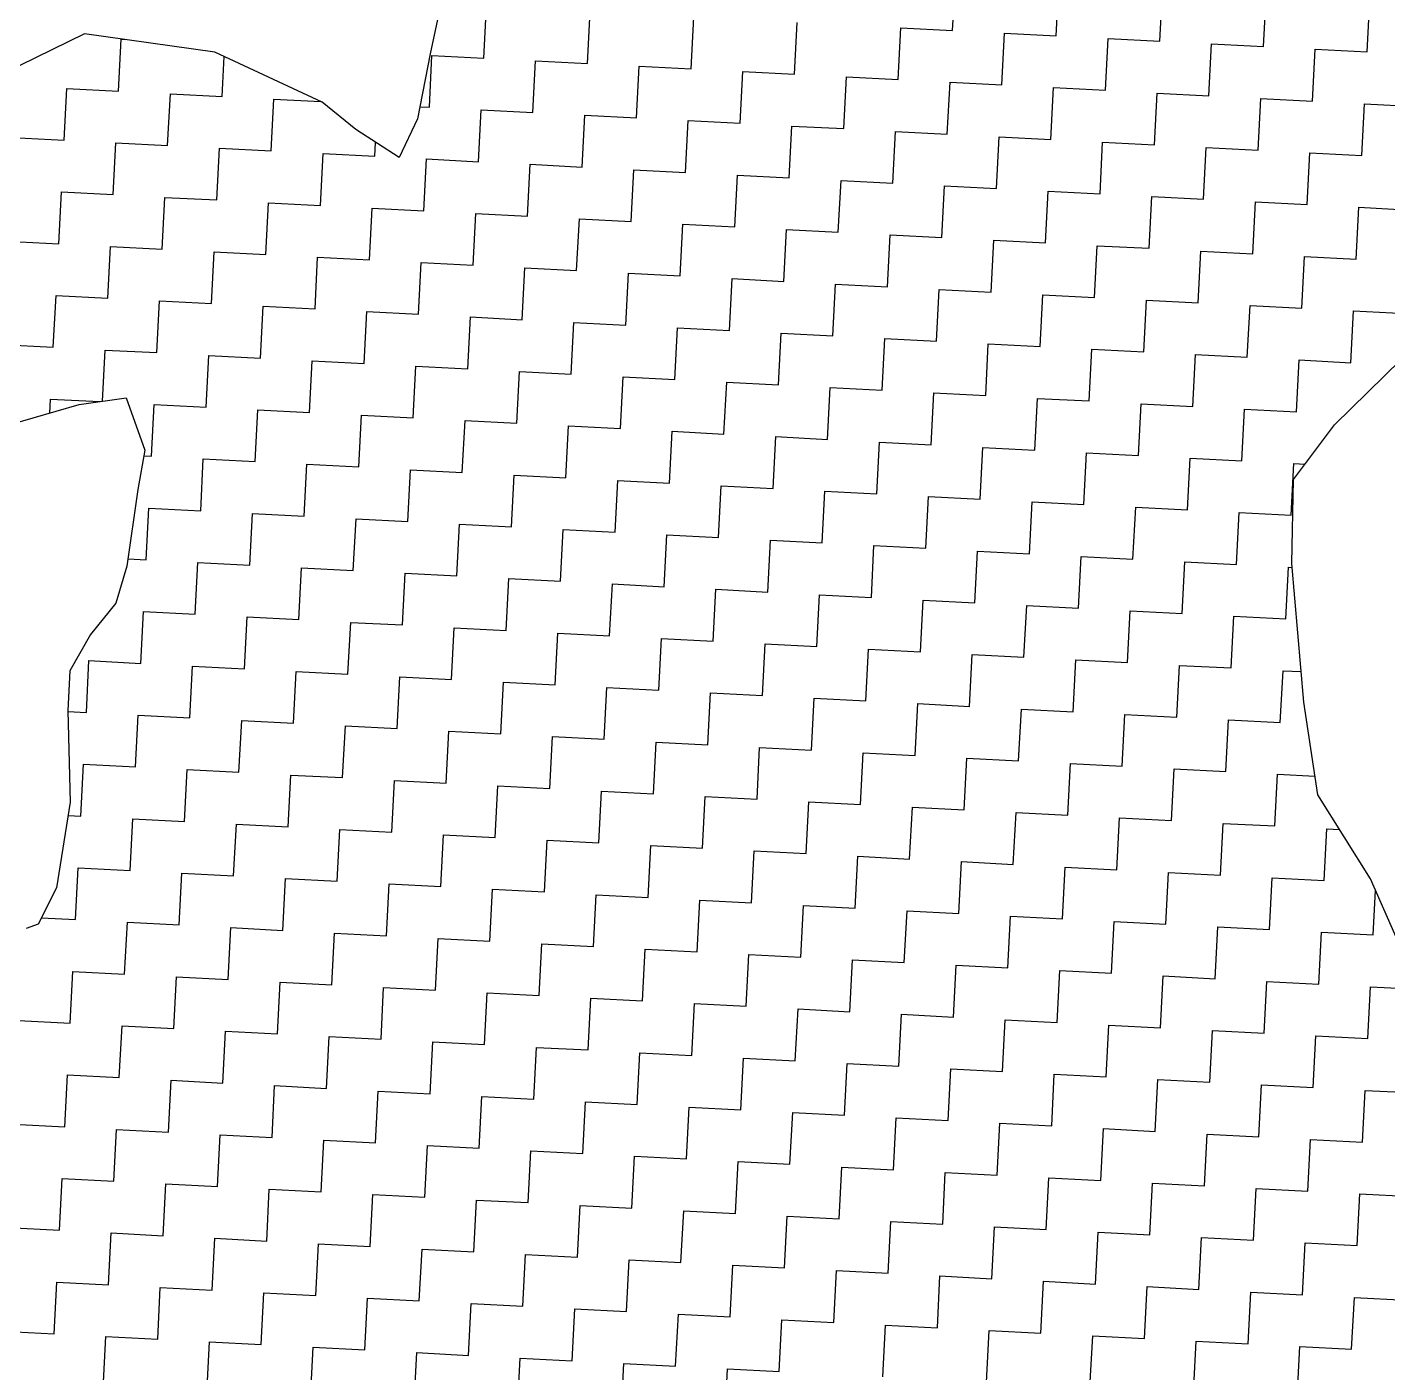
# Model space of a CAD drawing. Header units: metres. Extents: x 281214 to 284109, y 2088556 to 2092246.
# Drawn here: x 281509.4 to 281674.5, y 2091342.1 to 2091505.5 of the extents above; entities that cross this region are included whole.
import ezdxf

# ---------------------------------------------------------------- set-up
doc = ezdxf.new("R2010")
doc.units = ezdxf.units.M
doc.layers.add('POLY_HATCH', color=12, linetype='Continuous')

msp = doc.modelspace()

# ---------------------------------------------------------------- linework, layer by layer
at = {"layer": 'POLY_HATCH', "linetype": 'Continuous'}
for p, q in [((281621.72, 2091505.1), (281622.05, 2091511.39)), ((281634.3, 2091504.45), (281634.62, 2091510.74)), ((281646.87, 2091503.8), (281647.2, 2091510.09)), ((281659.45, 2091503.15), (281659.78, 2091509.43)), ((281564.8, 2091501.75), (281565.13, 2091508.04)), ((281672.03, 2091502.49), (281672.35, 2091508.78)), ((281577.38, 2091501.1), (281577.7, 2091507.39)), ((281589.96, 2091500.45), (281590.28, 2091506.73)), ((281602.53, 2091499.79), (281602.86, 2091506.08)), ((281615.11, 2091499.14), (281615.43, 2091505.43)), ((281615.43, 2091505.43), (281621.72, 2091505.1)), ((281627.68, 2091498.49), (281628.01, 2091504.78)), ((281628.01, 2091504.78), (281634.3, 2091504.45)), ((281520.46, 2091497.75), (281520.79, 2091504.03)), ((281520.79, 2091504.03), (281521.33, 2091504)), ((281640.26, 2091497.84), (281640.59, 2091504.12)), ((281640.59, 2091504.12), (281646.87, 2091503.8)), ((281652.84, 2091497.18), (281653.16, 2091503.47)), ((281653.16, 2091503.47), (281659.45, 2091503.15)), ((281665.41, 2091496.53), (281665.74, 2091502.82)), ((281665.74, 2091502.82), (281672.03, 2091502.49)), ((281533.04, 2091497.09), (281533.29, 2091501.94)), ((281558.19, 2091495.79), (281558.51, 2091502.08)), ((281558.51, 2091502.08), (281564.8, 2091501.75)), ((281570.76, 2091495.14), (281571.09, 2091501.42)), ((281571.09, 2091501.42), (281577.38, 2091501.1)), ((281583.34, 2091494.48), (281583.67, 2091500.77)), ((281583.67, 2091500.77), (281589.96, 2091500.45)), ((281595.92, 2091493.83), (281596.24, 2091500.12)), ((281596.24, 2091500.12), (281602.53, 2091499.79)), ((281608.49, 2091493.18), (281608.82, 2091499.47)), ((281608.82, 2091499.47), (281615.11, 2091499.14)), ((281513.84, 2091491.78), (281514.17, 2091498.07)), ((281514.17, 2091498.07), (281520.46, 2091497.75)), ((281621.07, 2091492.53), (281621.4, 2091498.81)), ((281621.4, 2091498.81), (281627.68, 2091498.49)), ((281633.65, 2091491.87), (281633.97, 2091498.16)), ((281633.97, 2091498.16), (281640.26, 2091497.84)), ((281526.42, 2091491.13), (281526.75, 2091497.42)), ((281526.75, 2091497.42), (281533.04, 2091497.09)), ((281539, 2091490.48), (281539.32, 2091496.77)), ((281539.32, 2091496.77), (281545.03, 2091496.47)), ((281646.22, 2091491.22), (281646.55, 2091497.51)), ((281646.55, 2091497.51), (281652.84, 2091497.18)), ((281658.8, 2091490.57), (281659.12, 2091496.86)), ((281659.12, 2091496.86), (281665.41, 2091496.53)), ((281671.38, 2091489.92), (281671.7, 2091496.21)), ((281671.7, 2091496.21), (281677.99, 2091495.88)), ((281557.03, 2091495.85), (281558.19, 2091495.79)), ((281564.15, 2091489.17), (281564.48, 2091495.46)), ((281564.48, 2091495.46), (281570.76, 2091495.14)), ((281576.73, 2091488.52), (281577.05, 2091494.81)), ((281577.05, 2091494.81), (281583.34, 2091494.48)), ((281589.3, 2091487.87), (281589.63, 2091494.16)), ((281589.63, 2091494.16), (281595.92, 2091493.83)), ((281601.88, 2091487.22), (281602.21, 2091493.5)), ((281602.21, 2091493.5), (281608.49, 2091493.18)), ((281614.46, 2091486.56), (281614.78, 2091492.85)), ((281614.78, 2091492.85), (281621.07, 2091492.53)), ((281507.56, 2091492.11), (281513.84, 2091491.78)), ((281519.81, 2091485.17), (281520.13, 2091491.46)), ((281520.13, 2091491.46), (281526.42, 2091491.13)), ((281551.57, 2091489.83), (281551.66, 2091491.51)), ((281627.03, 2091485.91), (281627.36, 2091492.2)), ((281627.36, 2091492.2), (281633.65, 2091491.87)), ((281639.61, 2091485.26), (281639.93, 2091491.55)), ((281639.93, 2091491.55), (281646.22, 2091491.22)), ((281532.38, 2091484.52), (281532.71, 2091490.8)), ((281532.71, 2091490.8), (281539, 2091490.48)), ((281544.96, 2091483.86), (281545.29, 2091490.15)), ((281545.29, 2091490.15), (281551.57, 2091489.83)), ((281557.54, 2091483.21), (281557.86, 2091489.5)), ((281557.86, 2091489.5), (281564.15, 2091489.17)), ((281652.18, 2091484.61), (281652.51, 2091490.9)), ((281652.51, 2091490.9), (281658.8, 2091490.57)), ((281664.76, 2091483.96), (281665.09, 2091490.24)), ((281665.09, 2091490.24), (281671.38, 2091489.92)), ((281570.11, 2091482.56), (281570.44, 2091488.85)), ((281570.44, 2091488.85), (281576.73, 2091488.52)), ((281582.69, 2091481.91), (281583.01, 2091488.2)), ((281583.01, 2091488.2), (281589.3, 2091487.87)), ((281595.26, 2091481.25), (281595.59, 2091487.54)), ((281595.59, 2091487.54), (281601.88, 2091487.22)), ((281607.84, 2091480.6), (281608.17, 2091486.89)), ((281608.17, 2091486.89), (281614.46, 2091486.56)), ((281620.42, 2091479.95), (281620.74, 2091486.24)), ((281620.74, 2091486.24), (281627.03, 2091485.91)), ((281513.19, 2091479.21), (281513.52, 2091485.49)), ((281513.52, 2091485.49), (281519.81, 2091485.17)), ((281525.77, 2091478.55), (281526.09, 2091484.84)), ((281526.09, 2091484.84), (281532.38, 2091484.52)), ((281632.99, 2091479.3), (281633.32, 2091485.59)), ((281633.32, 2091485.59), (281639.61, 2091485.26)), ((281645.57, 2091478.65), (281645.9, 2091484.93)), ((281645.9, 2091484.93), (281652.18, 2091484.61)), ((281538.35, 2091477.9), (281538.67, 2091484.19)), ((281538.67, 2091484.19), (281544.96, 2091483.86)), ((281550.92, 2091477.25), (281551.25, 2091483.54)), ((281551.25, 2091483.54), (281557.54, 2091483.21)), ((281563.5, 2091476.6), (281563.82, 2091482.89)), ((281563.82, 2091482.89), (281570.11, 2091482.56)), ((281658.15, 2091477.99), (281658.47, 2091484.28)), ((281658.47, 2091484.28), (281664.76, 2091483.96)), ((281670.72, 2091477.34), (281671.05, 2091483.63)), ((281671.05, 2091483.63), (281677.34, 2091483.3)), ((281576.07, 2091475.95), (281576.4, 2091482.23)), ((281576.4, 2091482.23), (281582.69, 2091481.91)), ((281588.65, 2091475.29), (281588.98, 2091481.58)), ((281588.98, 2091481.58), (281595.26, 2091481.25)), ((281601.23, 2091474.64), (281601.55, 2091480.93)), ((281601.55, 2091480.93), (281607.84, 2091480.6)), ((281613.8, 2091473.99), (281614.13, 2091480.28)), ((281614.13, 2091480.28), (281620.42, 2091479.95)), ((281626.38, 2091473.34), (281626.71, 2091479.62)), ((281626.71, 2091479.62), (281632.99, 2091479.3)), ((281506.9, 2091479.53), (281513.19, 2091479.21)), ((281519.15, 2091472.59), (281519.48, 2091478.88)), ((281519.48, 2091478.88), (281525.77, 2091478.55)), ((281531.73, 2091471.94), (281532.06, 2091478.23)), ((281532.06, 2091478.23), (281538.35, 2091477.9)), ((281638.96, 2091472.68), (281639.28, 2091478.97)), ((281639.28, 2091478.97), (281645.57, 2091478.65)), ((281651.53, 2091472.03), (281651.86, 2091478.32)), ((281651.86, 2091478.32), (281658.15, 2091477.99)), ((281544.31, 2091471.29), (281544.63, 2091477.58)), ((281544.63, 2091477.58), (281550.92, 2091477.25)), ((281556.88, 2091470.64), (281557.21, 2091476.92)), ((281557.21, 2091476.92), (281563.5, 2091476.6)), ((281664.11, 2091471.38), (281664.43, 2091477.67)), ((281664.43, 2091477.67), (281670.72, 2091477.34)), ((281569.46, 2091469.98), (281569.79, 2091476.27)), ((281569.79, 2091476.27), (281576.07, 2091475.95)), ((281582.04, 2091469.33), (281582.36, 2091475.62)), ((281582.36, 2091475.62), (281588.65, 2091475.29)), ((281594.61, 2091468.68), (281594.94, 2091474.97)), ((281594.94, 2091474.97), (281601.23, 2091474.64)), ((281607.19, 2091468.03), (281607.51, 2091474.31)), ((281607.51, 2091474.31), (281613.8, 2091473.99)), ((281619.77, 2091467.37), (281620.09, 2091473.66)), ((281620.09, 2091473.66), (281626.38, 2091473.34)), ((281632.34, 2091466.72), (281632.67, 2091473.01)), ((281632.67, 2091473.01), (281638.96, 2091472.68)), ((281512.54, 2091466.63), (281512.87, 2091472.92)), ((281512.87, 2091472.92), (281519.15, 2091472.59)), ((281525.12, 2091465.98), (281525.44, 2091472.27)), ((281525.44, 2091472.27), (281531.73, 2091471.94)), ((281537.69, 2091465.33), (281538.02, 2091471.61)), ((281538.02, 2091471.61), (281544.31, 2091471.29)), ((281644.92, 2091466.07), (281645.24, 2091472.36)), ((281645.24, 2091472.36), (281651.53, 2091472.03)), ((281657.49, 2091465.42), (281657.82, 2091471.7)), ((281657.82, 2091471.7), (281664.11, 2091471.38)), ((281550.27, 2091464.67), (281550.6, 2091470.96)), ((281550.6, 2091470.96), (281556.88, 2091470.64)), ((281562.85, 2091464.02), (281563.17, 2091470.31)), ((281563.17, 2091470.31), (281569.46, 2091469.98)), ((281670.07, 2091464.76), (281670.4, 2091471.05)), ((281670.4, 2091471.05), (281676.68, 2091470.73)), ((281575.42, 2091463.37), (281575.75, 2091469.66)), ((281575.75, 2091469.66), (281582.04, 2091469.33)), ((281588, 2091462.72), (281588.32, 2091469)), ((281588.32, 2091469), (281594.61, 2091468.68)), ((281600.57, 2091462.06), (281600.9, 2091468.35)), ((281600.9, 2091468.35), (281607.19, 2091468.03)), ((281506.25, 2091466.96), (281512.54, 2091466.63)), ((281613.15, 2091461.41), (281613.48, 2091467.7)), ((281613.48, 2091467.7), (281619.77, 2091467.37)), ((281625.73, 2091460.76), (281626.05, 2091467.05)), ((281626.05, 2091467.05), (281632.34, 2091466.72)), ((281638.3, 2091460.11), (281638.63, 2091466.4)), ((281638.63, 2091466.4), (281644.92, 2091466.07)), ((281518.51, 2091460.08), (281518.83, 2091466.3)), ((281518.83, 2091466.3), (281525.12, 2091465.98)), ((281531.08, 2091459.36), (281531.4, 2091465.65)), ((281531.4, 2091465.65), (281537.69, 2091465.33)), ((281543.65, 2091458.71), (281543.98, 2091465)), ((281543.98, 2091465), (281550.27, 2091464.67)), ((281650.88, 2091459.45), (281651.21, 2091465.74)), ((281651.21, 2091465.74), (281657.49, 2091465.42)), ((281663.46, 2091458.8), (281663.78, 2091465.09)), ((281663.78, 2091465.09), (281670.07, 2091464.76)), ((281556.23, 2091458.06), (281556.56, 2091464.35)), ((281556.56, 2091464.35), (281562.85, 2091464.02)), ((281568.81, 2091457.41), (281569.13, 2091463.69)), ((281569.13, 2091463.69), (281575.42, 2091463.37)), ((281581.38, 2091456.75), (281581.71, 2091463.04)), ((281581.71, 2091463.04), (281588, 2091462.72)), ((281593.96, 2091456.1), (281594.29, 2091462.39)), ((281594.29, 2091462.39), (281600.57, 2091462.06)), ((281606.54, 2091455.45), (281606.86, 2091461.74)), ((281606.86, 2091461.74), (281613.15, 2091461.41)), ((281512.13, 2091458.65), (281512.21, 2091460.34)), ((281512.21, 2091460.34), (281518.17, 2091460.03)), ((281619.11, 2091454.8), (281619.44, 2091461.09)), ((281619.44, 2091461.09), (281625.73, 2091460.76)), ((281631.69, 2091454.15), (281632.02, 2091460.43)), ((281632.02, 2091460.43), (281638.3, 2091460.11)), ((281644.27, 2091453.49), (281644.59, 2091459.78)), ((281644.59, 2091459.78), (281650.88, 2091459.45)), ((281524.46, 2091453.4), (281524.79, 2091459.69)), ((281524.79, 2091459.69), (281531.08, 2091459.36)), ((281537.04, 2091452.75), (281537.37, 2091459.04)), ((281537.37, 2091459.04), (281543.65, 2091458.71)), ((281549.62, 2091452.1), (281549.94, 2091458.39)), ((281549.94, 2091458.39), (281556.23, 2091458.06)), ((281656.84, 2091452.84), (281657.17, 2091459.13)), ((281657.17, 2091459.13), (281663.46, 2091458.8)), ((281562.19, 2091451.44), (281562.52, 2091457.73)), ((281562.52, 2091457.73), (281568.81, 2091457.41)), ((281574.77, 2091450.79), (281575.1, 2091457.08)), ((281575.1, 2091457.08), (281581.38, 2091456.75)), ((281587.35, 2091450.14), (281587.67, 2091456.43)), ((281587.67, 2091456.43), (281593.96, 2091456.1)), ((281599.92, 2091449.49), (281600.25, 2091455.78)), ((281600.25, 2091455.78), (281606.54, 2091455.45)), ((281612.5, 2091448.84), (281612.82, 2091455.12)), ((281612.82, 2091455.12), (281619.11, 2091454.8)), ((281523.51, 2091453.45), (281524.46, 2091453.4)), ((281625.07, 2091448.18), (281625.4, 2091454.47)), ((281625.4, 2091454.47), (281631.69, 2091454.15)), ((281637.65, 2091447.53), (281637.98, 2091453.82)), ((281637.98, 2091453.82), (281644.27, 2091453.49)), ((281650.23, 2091446.88), (281650.55, 2091453.17)), ((281650.55, 2091453.17), (281656.84, 2091452.84)), ((281530.43, 2091446.79), (281530.75, 2091453.08)), ((281530.75, 2091453.08), (281537.04, 2091452.75)), ((281543, 2091446.14), (281543.33, 2091452.42)), ((281543.33, 2091452.42), (281549.62, 2091452.1)), ((281555.58, 2091445.48), (281555.9, 2091451.77)), ((281555.9, 2091451.77), (281562.19, 2091451.44)), ((281662.8, 2091446.23), (281663.13, 2091452.51)), ((281663.13, 2091452.51), (281664.51, 2091452.44)), ((281568.16, 2091444.83), (281568.48, 2091451.12)), ((281568.48, 2091451.12), (281574.77, 2091450.79)), ((281580.73, 2091444.18), (281581.06, 2091450.47)), ((281581.06, 2091450.47), (281587.35, 2091450.14)), ((281593.31, 2091443.53), (281593.63, 2091449.81)), ((281593.63, 2091449.81), (281599.92, 2091449.49)), ((281605.88, 2091442.87), (281606.21, 2091449.16)), ((281606.21, 2091449.16), (281612.5, 2091448.84)), ((281618.46, 2091442.22), (281618.79, 2091448.51)), ((281618.79, 2091448.51), (281625.07, 2091448.18)), ((281523.81, 2091440.83), (281524.14, 2091447.11)), ((281524.14, 2091447.11), (281530.43, 2091446.79)), ((281631.04, 2091441.57), (281631.36, 2091447.86)), ((281631.36, 2091447.86), (281637.65, 2091447.53)), ((281643.61, 2091440.92), (281643.94, 2091447.2)), ((281643.94, 2091447.2), (281650.23, 2091446.88)), ((281656.19, 2091440.26), (281656.52, 2091446.55)), ((281656.52, 2091446.55), (281662.8, 2091446.23)), ((281536.39, 2091440.17), (281536.71, 2091446.46)), ((281536.71, 2091446.46), (281543, 2091446.14)), ((281548.96, 2091439.52), (281549.29, 2091445.81)), ((281549.29, 2091445.81), (281555.58, 2091445.48)), ((281561.54, 2091438.87), (281561.87, 2091445.16)), ((281561.87, 2091445.16), (281568.16, 2091444.83)), ((281574.12, 2091438.22), (281574.44, 2091444.5)), ((281574.44, 2091444.5), (281580.73, 2091444.18)), ((281586.69, 2091437.56), (281587.02, 2091443.85)), ((281587.02, 2091443.85), (281593.31, 2091443.53)), ((281599.27, 2091436.91), (281599.6, 2091443.2)), ((281599.6, 2091443.2), (281605.88, 2091442.87)), ((281611.85, 2091436.26), (281612.17, 2091442.55)), ((281612.17, 2091442.55), (281618.46, 2091442.22)), ((281624.42, 2091435.61), (281624.75, 2091441.89)), ((281624.75, 2091441.89), (281631.04, 2091441.57)), ((281521.61, 2091440.94), (281523.81, 2091440.83)), ((281529.77, 2091434.21), (281530.1, 2091440.5)), ((281530.1, 2091440.5), (281536.39, 2091440.17)), ((281637, 2091434.95), (281637.32, 2091441.24)), ((281637.32, 2091441.24), (281643.61, 2091440.92)), ((281649.58, 2091434.3), (281649.9, 2091440.59)), ((281649.9, 2091440.59), (281656.19, 2091440.26)), ((281662.15, 2091433.65), (281662.48, 2091439.94)), ((281662.48, 2091439.94), (281662.95, 2091439.91)), ((281542.35, 2091433.56), (281542.68, 2091439.85)), ((281542.68, 2091439.85), (281548.96, 2091439.52)), ((281554.93, 2091432.91), (281555.25, 2091439.19)), ((281555.25, 2091439.19), (281561.54, 2091438.87)), ((281567.5, 2091432.25), (281567.83, 2091438.54)), ((281567.83, 2091438.54), (281574.12, 2091438.22)), ((281580.08, 2091431.6), (281580.41, 2091437.89)), ((281580.41, 2091437.89), (281586.69, 2091437.56)), ((281592.66, 2091430.95), (281592.98, 2091437.24)), ((281592.98, 2091437.24), (281599.27, 2091436.91)), ((281605.23, 2091430.3), (281605.56, 2091436.59)), ((281605.56, 2091436.59), (281611.85, 2091436.26)), ((281617.81, 2091429.64), (281618.13, 2091435.93)), ((281618.13, 2091435.93), (281624.42, 2091435.61)), ((281630.38, 2091428.99), (281630.71, 2091435.28)), ((281630.71, 2091435.28), (281637, 2091434.95)), ((281523.16, 2091428.25), (281523.49, 2091434.54)), ((281523.49, 2091434.54), (281529.77, 2091434.21)), ((281535.74, 2091427.6), (281536.06, 2091433.88)), ((281536.06, 2091433.88), (281542.35, 2091433.56)), ((281642.96, 2091428.34), (281643.29, 2091434.63)), ((281643.29, 2091434.63), (281649.58, 2091434.3)), ((281655.54, 2091427.69), (281655.86, 2091433.98)), ((281655.86, 2091433.98), (281662.15, 2091433.65)), ((281548.31, 2091426.94), (281548.64, 2091433.23)), ((281548.64, 2091433.23), (281554.93, 2091432.91)), ((281560.89, 2091426.29), (281561.21, 2091432.58)), ((281561.21, 2091432.58), (281567.5, 2091432.25)), ((281573.46, 2091425.64), (281573.79, 2091431.93)), ((281573.79, 2091431.93), (281580.08, 2091431.6)), ((281586.04, 2091424.99), (281586.37, 2091431.28)), ((281586.37, 2091431.28), (281592.66, 2091430.95)), ((281598.62, 2091424.34), (281598.94, 2091430.62)), ((281598.94, 2091430.62), (281605.23, 2091430.3)), ((281516.55, 2091422.29), (281516.87, 2091428.58)), ((281516.87, 2091428.58), (281523.16, 2091428.25)), ((281611.19, 2091423.68), (281611.52, 2091429.97)), ((281611.52, 2091429.97), (281617.81, 2091429.64)), ((281623.77, 2091423.03), (281624.1, 2091429.32)), ((281624.1, 2091429.32), (281630.38, 2091428.99)), ((281636.35, 2091422.38), (281636.67, 2091428.67)), ((281636.67, 2091428.67), (281642.96, 2091428.34)), ((281529.12, 2091421.63), (281529.45, 2091427.92)), ((281529.45, 2091427.92), (281535.74, 2091427.6)), ((281541.7, 2091420.98), (281542.02, 2091427.27)), ((281542.02, 2091427.27), (281548.31, 2091426.94)), ((281648.92, 2091421.73), (281649.25, 2091428.01)), ((281649.25, 2091428.01), (281655.54, 2091427.69)), ((281661.5, 2091421.07), (281661.83, 2091427.36)), ((281661.83, 2091427.36), (281664.03, 2091427.25)), ((281554.27, 2091420.33), (281554.6, 2091426.62)), ((281554.6, 2091426.62), (281560.89, 2091426.29)), ((281566.85, 2091419.68), (281567.18, 2091425.97)), ((281567.18, 2091425.97), (281573.46, 2091425.64)), ((281579.43, 2091419.03), (281579.75, 2091425.31)), ((281579.75, 2091425.31), (281586.04, 2091424.99)), ((281592, 2091418.37), (281592.33, 2091424.66)), ((281592.33, 2091424.66), (281598.62, 2091424.34)), ((281604.58, 2091417.72), (281604.91, 2091424.01)), ((281604.91, 2091424.01), (281611.19, 2091423.68)), ((281514.32, 2091422.4), (281516.55, 2091422.29)), ((281522.51, 2091415.67), (281522.83, 2091421.96)), ((281522.83, 2091421.96), (281529.12, 2091421.63)), ((281617.16, 2091417.07), (281617.48, 2091423.36)), ((281617.48, 2091423.36), (281623.77, 2091423.03)), ((281629.73, 2091416.42), (281630.06, 2091422.7)), ((281630.06, 2091422.7), (281636.35, 2091422.38)), ((281642.31, 2091415.76), (281642.63, 2091422.05)), ((281642.63, 2091422.05), (281648.92, 2091421.73)), ((281535.08, 2091415.02), (281535.41, 2091421.31)), ((281535.41, 2091421.31), (281541.7, 2091420.98)), ((281547.66, 2091414.37), (281547.99, 2091420.66)), ((281547.99, 2091420.66), (281554.27, 2091420.33)), ((281654.88, 2091415.11), (281655.21, 2091421.4)), ((281655.21, 2091421.4), (281661.5, 2091421.07)), ((281560.24, 2091413.72), (281560.56, 2091420)), ((281560.56, 2091420), (281566.85, 2091419.68)), ((281572.81, 2091413.06), (281573.14, 2091419.35)), ((281573.14, 2091419.35), (281579.43, 2091419.03)), ((281585.39, 2091412.41), (281585.71, 2091418.7)), ((281585.71, 2091418.7), (281592, 2091418.37)), ((281597.97, 2091411.76), (281598.29, 2091418.05)), ((281598.29, 2091418.05), (281604.58, 2091417.72)), ((281610.54, 2091411.11), (281610.87, 2091417.39)), ((281610.87, 2091417.39), (281617.16, 2091417.07)), ((281515.89, 2091409.71), (281516.22, 2091416)), ((281516.22, 2091416), (281522.51, 2091415.67)), ((281528.47, 2091409.06), (281528.8, 2091415.35)), ((281528.8, 2091415.35), (281535.08, 2091415.02)), ((281623.12, 2091410.45), (281623.44, 2091416.74)), ((281623.44, 2091416.74), (281629.73, 2091416.42)), ((281635.69, 2091409.8), (281636.02, 2091416.09)), ((281636.02, 2091416.09), (281642.31, 2091415.76)), ((281648.27, 2091409.15), (281648.6, 2091415.44)), ((281648.6, 2091415.44), (281654.88, 2091415.11)), ((281541.05, 2091408.41), (281541.37, 2091414.69)), ((281541.37, 2091414.69), (281547.66, 2091414.37)), ((281553.62, 2091407.75), (281553.95, 2091414.04)), ((281553.95, 2091414.04), (281560.24, 2091413.72)), ((281660.85, 2091408.5), (281661.17, 2091414.79)), ((281661.17, 2091414.79), (281665.71, 2091414.55)), ((281566.2, 2091407.1), (281566.52, 2091413.39)), ((281566.52, 2091413.39), (281572.81, 2091413.06)), ((281578.77, 2091406.45), (281579.1, 2091412.74)), ((281579.1, 2091412.74), (281585.39, 2091412.41)), ((281591.35, 2091405.8), (281591.68, 2091412.09)), ((281591.68, 2091412.09), (281597.97, 2091411.76)), ((281603.93, 2091405.14), (281604.25, 2091411.43)), ((281604.25, 2091411.43), (281610.54, 2091411.11)), ((281616.5, 2091404.49), (281616.83, 2091410.78)), ((281616.83, 2091410.78), (281623.12, 2091410.45)), ((281514.33, 2091409.79), (281515.89, 2091409.71)), ((281521.85, 2091403.1), (281522.18, 2091409.38)), ((281522.18, 2091409.38), (281528.47, 2091409.06)), ((281534.43, 2091402.44), (281534.76, 2091408.73)), ((281534.76, 2091408.73), (281541.05, 2091408.41)), ((281629.08, 2091403.84), (281629.41, 2091410.13)), ((281629.41, 2091410.13), (281635.69, 2091409.8)), ((281641.66, 2091403.19), (281641.98, 2091409.48)), ((281641.98, 2091409.48), (281648.27, 2091409.15)), ((281654.23, 2091402.54), (281654.56, 2091408.82)), ((281654.56, 2091408.82), (281660.85, 2091408.5)), ((281547.01, 2091401.79), (281547.33, 2091408.08)), ((281547.33, 2091408.08), (281553.62, 2091407.75)), ((281559.58, 2091401.14), (281559.91, 2091407.43)), ((281559.91, 2091407.43), (281566.2, 2091407.1)), ((281666.81, 2091401.88), (281667.13, 2091408.17)), ((281667.13, 2091408.17), (281668.67, 2091408.09)), ((281572.16, 2091400.49), (281572.49, 2091406.78)), ((281572.49, 2091406.78), (281578.77, 2091406.45)), ((281584.74, 2091399.83), (281585.06, 2091406.12)), ((281585.06, 2091406.12), (281591.35, 2091405.8)), ((281597.31, 2091399.18), (281597.64, 2091405.47)), ((281597.64, 2091405.47), (281603.93, 2091405.14)), ((281609.89, 2091398.53), (281610.22, 2091404.82)), ((281610.22, 2091404.82), (281616.5, 2091404.49)), ((281622.47, 2091397.88), (281622.79, 2091404.17)), ((281622.79, 2091404.17), (281629.08, 2091403.84)), ((281515.24, 2091397.13), (281515.57, 2091403.42)), ((281515.57, 2091403.42), (281521.85, 2091403.1)), ((281527.82, 2091396.48), (281528.14, 2091402.77)), ((281528.14, 2091402.77), (281534.43, 2091402.44)), ((281540.39, 2091395.83), (281540.72, 2091402.12)), ((281540.72, 2091402.12), (281547.01, 2091401.79)), ((281635.04, 2091397.23), (281635.37, 2091403.51)), ((281635.37, 2091403.51), (281641.66, 2091403.19)), ((281647.62, 2091396.57), (281647.94, 2091402.86)), ((281647.94, 2091402.86), (281654.23, 2091402.54)), ((281660.19, 2091395.92), (281660.52, 2091402.21)), ((281660.52, 2091402.21), (281666.81, 2091401.88)), ((281552.97, 2091395.18), (281553.3, 2091401.47)), ((281553.3, 2091401.47), (281559.58, 2091401.14)), ((281565.55, 2091394.53), (281565.87, 2091400.81)), ((281565.87, 2091400.81), (281572.16, 2091400.49)), ((281672.77, 2091395.27), (281673.05, 2091400.68)), ((281578.12, 2091393.87), (281578.45, 2091400.16)), ((281578.45, 2091400.16), (281584.74, 2091399.83)), ((281590.7, 2091393.22), (281591.02, 2091399.51)), ((281591.02, 2091399.51), (281597.31, 2091399.18)), ((281603.27, 2091392.57), (281603.6, 2091398.86)), ((281603.6, 2091398.86), (281609.89, 2091398.53)), ((281511.09, 2091397.35), (281515.24, 2091397.13)), ((281615.85, 2091391.92), (281616.18, 2091398.2)), ((281616.18, 2091398.2), (281622.47, 2091397.88)), ((281628.43, 2091391.26), (281628.75, 2091397.55)), ((281628.75, 2091397.55), (281635.04, 2091397.23)), ((281521.2, 2091390.52), (281521.53, 2091396.81)), ((281521.53, 2091396.81), (281527.82, 2091396.48)), ((281533.78, 2091389.87), (281534.1, 2091396.16)), ((281534.1, 2091396.16), (281540.39, 2091395.83)), ((281546.36, 2091389.22), (281546.68, 2091395.5)), ((281546.68, 2091395.5), (281552.97, 2091395.18)), ((281641, 2091390.61), (281641.33, 2091396.9)), ((281641.33, 2091396.9), (281647.62, 2091396.57)), ((281653.58, 2091389.96), (281653.91, 2091396.25)), ((281653.91, 2091396.25), (281660.19, 2091395.92)), ((281666.16, 2091389.31), (281666.48, 2091395.59)), ((281666.48, 2091395.59), (281672.77, 2091395.27)), ((281558.93, 2091388.56), (281559.26, 2091394.85)), ((281559.26, 2091394.85), (281565.55, 2091394.53)), ((281571.51, 2091387.91), (281571.83, 2091394.2)), ((281571.83, 2091394.2), (281578.12, 2091393.87)), ((281584.08, 2091387.26), (281584.41, 2091393.55)), ((281584.41, 2091393.55), (281590.7, 2091393.22)), ((281596.66, 2091386.61), (281596.99, 2091392.89)), ((281596.99, 2091392.89), (281603.27, 2091392.57)), ((281609.24, 2091385.95), (281609.56, 2091392.24)), ((281609.56, 2091392.24), (281615.85, 2091391.92)), ((281514.59, 2091384.56), (281514.91, 2091390.85)), ((281514.91, 2091390.85), (281521.2, 2091390.52)), ((281621.81, 2091385.3), (281622.14, 2091391.59)), ((281622.14, 2091391.59), (281628.43, 2091391.26)), ((281634.39, 2091384.65), (281634.72, 2091390.94)), ((281634.72, 2091390.94), (281641, 2091390.61)), ((281527.16, 2091383.91), (281527.49, 2091390.19)), ((281527.49, 2091390.19), (281533.78, 2091389.87)), ((281539.74, 2091383.25), (281540.07, 2091389.54)), ((281540.07, 2091389.54), (281546.36, 2091389.22)), ((281552.32, 2091382.6), (281552.64, 2091388.89)), ((281552.64, 2091388.89), (281558.93, 2091388.56)), ((281646.97, 2091384), (281647.29, 2091390.29)), ((281647.29, 2091390.29), (281653.58, 2091389.96)), ((281659.54, 2091383.34), (281659.87, 2091389.63)), ((281659.87, 2091389.63), (281666.16, 2091389.31)), ((281672.12, 2091382.69), (281672.44, 2091388.98)), ((281672.44, 2091388.98), (281678.32, 2091388.68)), ((281564.89, 2091381.95), (281565.22, 2091388.24)), ((281565.22, 2091388.24), (281571.51, 2091387.91)), ((281577.47, 2091381.3), (281577.8, 2091387.58)), ((281577.8, 2091387.58), (281584.08, 2091387.26)), ((281590.05, 2091380.64), (281590.37, 2091386.93)), ((281590.37, 2091386.93), (281596.66, 2091386.61)), ((281602.62, 2091379.99), (281602.95, 2091386.28)), ((281602.95, 2091386.28), (281609.24, 2091385.95)), ((281615.2, 2091379.34), (281615.52, 2091385.63)), ((281615.52, 2091385.63), (281621.81, 2091385.3)), ((281508.3, 2091384.88), (281514.59, 2091384.56)), ((281520.55, 2091377.94), (281520.88, 2091384.23)), ((281520.88, 2091384.23), (281527.16, 2091383.91)), ((281627.78, 2091378.69), (281628.1, 2091384.98)), ((281628.1, 2091384.98), (281634.39, 2091384.65)), ((281640.35, 2091378.03), (281640.68, 2091384.32)), ((281640.68, 2091384.32), (281646.97, 2091384)), ((281533.13, 2091377.29), (281533.45, 2091383.58)), ((281533.45, 2091383.58), (281539.74, 2091383.25)), ((281545.7, 2091376.64), (281546.03, 2091382.93)), ((281546.03, 2091382.93), (281552.32, 2091382.6)), ((281558.28, 2091375.99), (281558.61, 2091382.28)), ((281558.61, 2091382.28), (281564.89, 2091381.95)), ((281652.93, 2091377.38), (281653.25, 2091383.67)), ((281653.25, 2091383.67), (281659.54, 2091383.34)), ((281665.5, 2091376.73), (281665.83, 2091383.02)), ((281665.83, 2091383.02), (281672.12, 2091382.69)), ((281570.86, 2091375.33), (281571.18, 2091381.62)), ((281571.18, 2091381.62), (281577.47, 2091381.3)), ((281583.43, 2091374.68), (281583.76, 2091380.97)), ((281583.76, 2091380.97), (281590.05, 2091380.64)), ((281596.01, 2091374.03), (281596.33, 2091380.32)), ((281596.33, 2091380.32), (281602.62, 2091379.99)), ((281608.58, 2091373.38), (281608.91, 2091379.67)), ((281608.91, 2091379.67), (281615.2, 2091379.34)), ((281621.16, 2091372.73), (281621.49, 2091379.01)), ((281621.49, 2091379.01), (281627.78, 2091378.69)), ((281513.94, 2091371.98), (281514.26, 2091378.27)), ((281514.26, 2091378.27), (281520.55, 2091377.94)), ((281526.51, 2091371.33), (281526.84, 2091377.62)), ((281526.84, 2091377.62), (281533.13, 2091377.29)), ((281633.74, 2091372.07), (281634.06, 2091378.36)), ((281634.06, 2091378.36), (281640.35, 2091378.03)), ((281646.31, 2091371.42), (281646.64, 2091377.71)), ((281646.64, 2091377.71), (281652.93, 2091377.38)), ((281539.09, 2091370.68), (281539.41, 2091376.97)), ((281539.41, 2091376.97), (281545.7, 2091376.64)), ((281551.66, 2091370.02), (281551.99, 2091376.31)), ((281551.99, 2091376.31), (281558.28, 2091375.99)), ((281564.24, 2091369.37), (281564.57, 2091375.66)), ((281564.57, 2091375.66), (281570.86, 2091375.33)), ((281658.89, 2091370.77), (281659.22, 2091377.06)), ((281659.22, 2091377.06), (281665.5, 2091376.73)), ((281671.47, 2091370.12), (281671.79, 2091376.4)), ((281671.79, 2091376.4), (281678.08, 2091376.08)), ((281576.82, 2091368.72), (281577.14, 2091375.01)), ((281577.14, 2091375.01), (281583.43, 2091374.68)), ((281589.39, 2091368.07), (281589.72, 2091374.36)), ((281589.72, 2091374.36), (281596.01, 2091374.03)), ((281507.65, 2091372.31), (281513.94, 2091371.98)), ((281601.97, 2091367.42), (281602.3, 2091373.7)), ((281602.3, 2091373.7), (281608.58, 2091373.38)), ((281614.55, 2091366.76), (281614.87, 2091373.05)), ((281614.87, 2091373.05), (281621.16, 2091372.73)), ((281627.12, 2091366.11), (281627.45, 2091372.4)), ((281627.45, 2091372.4), (281633.74, 2091372.07)), ((281519.9, 2091365.37), (281520.22, 2091371.66)), ((281520.22, 2091371.66), (281526.51, 2091371.33)), ((281532.47, 2091364.72), (281532.8, 2091371)), ((281532.8, 2091371), (281539.09, 2091370.68)), ((281639.7, 2091365.46), (281640.03, 2091371.75)), ((281640.03, 2091371.75), (281646.31, 2091371.42)), ((281652.28, 2091364.81), (281652.6, 2091371.09)), ((281652.6, 2091371.09), (281658.89, 2091370.77)), ((281545.05, 2091364.06), (281545.38, 2091370.35)), ((281545.38, 2091370.35), (281551.66, 2091370.02)), ((281557.63, 2091363.41), (281557.95, 2091369.7)), ((281557.95, 2091369.7), (281564.24, 2091369.37)), ((281570.2, 2091362.76), (281570.53, 2091369.05)), ((281570.53, 2091369.05), (281576.82, 2091368.72)), ((281664.85, 2091364.15), (281665.18, 2091370.44)), ((281665.18, 2091370.44), (281671.47, 2091370.12)), ((281582.78, 2091362.11), (281583.11, 2091368.39)), ((281583.11, 2091368.39), (281589.39, 2091368.07)), ((281595.36, 2091361.45), (281595.68, 2091367.74)), ((281595.68, 2091367.74), (281601.97, 2091367.42)), ((281513.28, 2091359.41), (281513.61, 2091365.69)), ((281513.61, 2091365.69), (281519.9, 2091365.37)), ((281607.93, 2091360.8), (281608.26, 2091367.09)), ((281608.26, 2091367.09), (281614.55, 2091366.76)), ((281620.51, 2091360.15), (281620.83, 2091366.44)), ((281620.83, 2091366.44), (281627.12, 2091366.11)), ((281633.08, 2091359.5), (281633.41, 2091365.78)), ((281633.41, 2091365.78), (281639.7, 2091365.46)), ((281525.86, 2091358.75), (281526.19, 2091365.04)), ((281526.19, 2091365.04), (281532.47, 2091364.72)), ((281538.44, 2091358.1), (281538.76, 2091364.39)), ((281538.76, 2091364.39), (281545.05, 2091364.06)), ((281645.66, 2091358.84), (281645.99, 2091365.13)), ((281645.99, 2091365.13), (281652.28, 2091364.81)), ((281658.24, 2091358.19), (281658.56, 2091364.48)), ((281658.56, 2091364.48), (281664.85, 2091364.15)), ((281551.01, 2091357.45), (281551.34, 2091363.74)), ((281551.34, 2091363.74), (281557.63, 2091363.41)), ((281563.59, 2091356.8), (281563.91, 2091363.08)), ((281563.91, 2091363.08), (281570.2, 2091362.76)), ((281576.17, 2091356.14), (281576.49, 2091362.43)), ((281576.49, 2091362.43), (281582.78, 2091362.11)), ((281670.81, 2091357.54), (281671.14, 2091363.83)), ((281671.14, 2091363.83), (281677.43, 2091363.5)), ((281588.74, 2091355.49), (281589.07, 2091361.78)), ((281589.07, 2091361.78), (281595.36, 2091361.45)), ((281601.32, 2091354.84), (281601.64, 2091361.13)), ((281601.64, 2091361.13), (281607.93, 2091360.8)), ((281507, 2091359.73), (281513.28, 2091359.41)), ((281519.25, 2091352.79), (281519.57, 2091359.08)), ((281519.57, 2091359.08), (281525.86, 2091358.75)), ((281613.89, 2091354.19), (281614.22, 2091360.48)), ((281614.22, 2091360.48), (281620.51, 2091360.15)), ((281626.47, 2091353.53), (281626.8, 2091359.82)), ((281626.8, 2091359.82), (281633.08, 2091359.5)), ((281639.05, 2091352.88), (281639.37, 2091359.17)), ((281639.37, 2091359.17), (281645.66, 2091358.84)), ((281531.82, 2091352.14), (281532.15, 2091358.43)), ((281532.15, 2091358.43), (281538.44, 2091358.1)), ((281544.4, 2091351.49), (281544.72, 2091357.77)), ((281544.72, 2091357.77), (281551.01, 2091357.45)), ((281651.62, 2091352.23), (281651.95, 2091358.52)), ((281651.95, 2091358.52), (281658.24, 2091358.19)), ((281664.2, 2091351.58), (281664.53, 2091357.87)), ((281664.53, 2091357.87), (281670.81, 2091357.54)), ((281556.97, 2091350.83), (281557.3, 2091357.12)), ((281557.3, 2091357.12), (281563.59, 2091356.8)), ((281569.55, 2091350.18), (281569.88, 2091356.47)), ((281569.88, 2091356.47), (281576.17, 2091356.14)), ((281582.13, 2091349.53), (281582.45, 2091355.82)), ((281582.45, 2091355.82), (281588.74, 2091355.49)), ((281594.7, 2091348.88), (281595.03, 2091355.17)), ((281595.03, 2091355.17), (281601.32, 2091354.84)), ((281607.28, 2091348.22), (281607.61, 2091354.51)), ((281607.61, 2091354.51), (281613.89, 2091354.19)), ((281512.63, 2091346.83), (281512.96, 2091353.12)), ((281512.96, 2091353.12), (281519.25, 2091352.79)), ((281525.21, 2091346.18), (281525.53, 2091352.47)), ((281525.53, 2091352.47), (281531.82, 2091352.14)), ((281619.86, 2091347.57), (281620.18, 2091353.86)), ((281620.18, 2091353.86), (281626.47, 2091353.53)), ((281632.43, 2091346.92), (281632.76, 2091353.21)), ((281632.76, 2091353.21), (281639.05, 2091352.88)), ((281645.01, 2091346.27), (281645.33, 2091352.56)), ((281645.33, 2091352.56), (281651.62, 2091352.23)), ((281537.78, 2091345.52), (281538.11, 2091351.81)), ((281538.11, 2091351.81), (281544.4, 2091351.49)), ((281550.36, 2091344.87), (281550.69, 2091351.16)), ((281550.69, 2091351.16), (281556.97, 2091350.83)), ((281657.59, 2091345.62), (281657.91, 2091351.9)), ((281657.91, 2091351.9), (281664.2, 2091351.58)), ((281670.16, 2091344.96), (281670.49, 2091351.25)), ((281670.49, 2091351.25), (281676.78, 2091350.93)), ((281562.94, 2091344.22), (281563.26, 2091350.51)), ((281563.26, 2091350.51), (281569.55, 2091350.18)), ((281575.51, 2091343.57), (281575.84, 2091349.86)), ((281575.84, 2091349.86), (281582.13, 2091349.53)), ((281588.09, 2091342.92), (281588.42, 2091349.2)), ((281588.42, 2091349.2), (281594.7, 2091348.88)), ((281600.67, 2091342.26), (281600.99, 2091348.55)), ((281600.99, 2091348.55), (281607.28, 2091348.22)), ((281613.24, 2091341.61), (281613.57, 2091347.9)), ((281613.57, 2091347.9), (281619.86, 2091347.57)), ((281506.34, 2091347.16), (281512.63, 2091346.83)), ((281518.59, 2091340.21), (281518.92, 2091346.5)), ((281518.92, 2091346.5), (281525.21, 2091346.18)), ((281531.17, 2091339.56), (281531.5, 2091345.85)), ((281531.5, 2091345.85), (281537.78, 2091345.52)), ((281625.82, 2091340.96), (281626.14, 2091347.25)), ((281626.14, 2091347.25), (281632.43, 2091346.92)), ((281638.39, 2091340.31), (281638.72, 2091346.59)), ((281638.72, 2091346.59), (281645.01, 2091346.27)), ((281650.97, 2091339.65), (281651.3, 2091345.94)), ((281651.3, 2091345.94), (281657.59, 2091345.62)), ((281543.75, 2091338.91), (281544.07, 2091345.2)), ((281544.07, 2091345.2), (281550.36, 2091344.87)), ((281556.32, 2091338.26), (281556.65, 2091344.55)), ((281556.65, 2091344.55), (281562.94, 2091344.22)), ((281663.55, 2091339), (281663.87, 2091345.29)), ((281663.87, 2091345.29), (281670.16, 2091344.96)), ((281568.9, 2091337.61), (281569.22, 2091343.89)), ((281569.22, 2091343.89), (281575.51, 2091343.57)), ((281581.47, 2091336.95), (281581.8, 2091343.24)), ((281581.8, 2091343.24), (281588.09, 2091342.92)), ((281594.05, 2091336.3), (281594.38, 2091342.59)), ((281594.38, 2091342.59), (281600.67, 2091342.26))]:
    msp.add_line(p, q, dxfattribs=at)
at = {"layer": 'POLY_HATCH'}
for p, q in [((281559.42, 2091507.59), (281558.29, 2091502.25)), ((281516.33, 2091504.71), (281508.46, 2091500.86)), ((281532.14, 2091502.47), (281516.33, 2091504.71)), ((281545.19, 2091496.4), (281532.14, 2091502.47)), ((281558.29, 2091502.25), (281556.74, 2091494.38)), ((281549.28, 2091493.06), (281545.19, 2091496.4)), ((281554.51, 2091489.66), (281549.28, 2091493.06)), ((281556.74, 2091494.38), (281554.51, 2091489.66)), ((281668.06, 2091457.22), (281687.48, 2091476.27)), ((281515.67, 2091459.67), (281521.4, 2091460.51)), ((281521.4, 2091460.51), (281523.63, 2091454.14)), ((281507.3, 2091457.26), (281515.67, 2091459.67)), ((281663.11, 2091450.57), (281668.06, 2091457.22)), ((281523.63, 2091454.14), (281522.81, 2091449.35)), ((281662.91, 2091440.38), (281663.11, 2091450.57)), ((281522.81, 2091449.35), (281521.48, 2091440.04)), ((281521.48, 2091440.04), (281520.11, 2091435.57)), ((281664.34, 2091423.54), (281662.91, 2091440.38)), ((281520.11, 2091435.57), (281517.07, 2091431.75)), ((281517.07, 2091431.75), (281514.56, 2091427.33)), ((281514.56, 2091427.33), (281514.31, 2091422.51)), ((281666.06, 2091412.27), (281664.34, 2091423.54)), ((281514.31, 2091422.51), (281514.59, 2091411.41)), ((281672.44, 2091402.07), (281666.06, 2091412.27)), ((281514.59, 2091411.41), (281512.91, 2091400.99)), ((281681.57, 2091381.29), (281672.44, 2091402.07)), ((281512.91, 2091400.99), (281510.69, 2091396.56)), ((281510.69, 2091396.56), (281509.25, 2091396.06))]:
    msp.add_line(p, q, dxfattribs=at)

doc.saveas('drawing.dxf')
